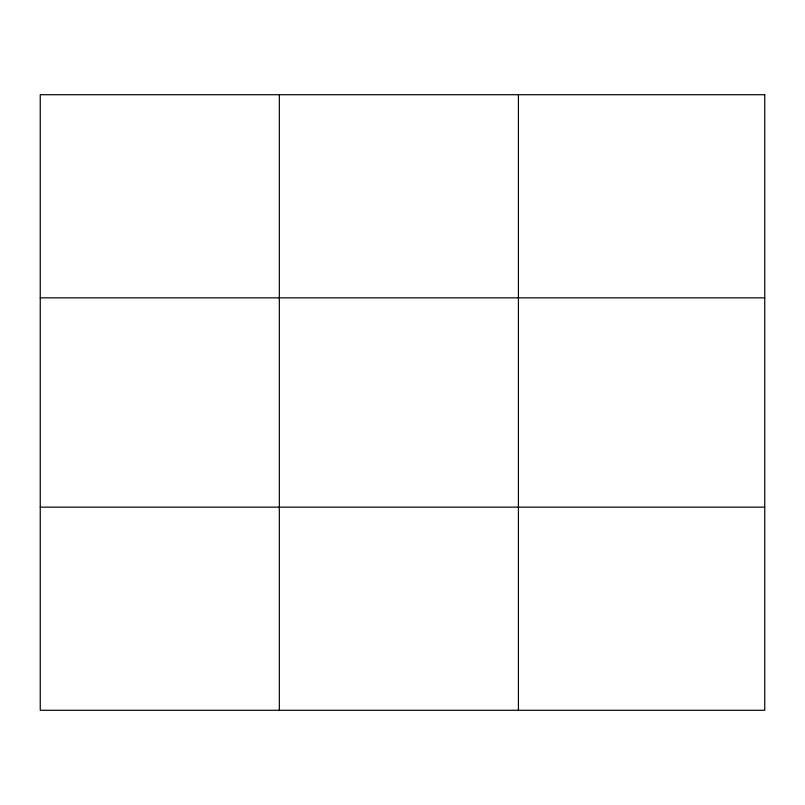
<?xml version="1.0" encoding="UTF-8"?>
<svg xmlns="http://www.w3.org/2000/svg" width="805" height="805" viewBox="0 0 805 805"><rect width="100%" height="100%" fill="white"/><g stroke="black" fill="none" stroke-linecap="round" stroke-linejoin="round"><path stroke-width="1.21" d="M279.335 94.718L279.335 710.282M518.42 94.718L518.42 710.282M40.25 297.85L764.75 297.85M40.25 507.15L764.75 507.15M764.75 94.718L764.75 710.282L40.25 710.282L40.25 94.718L764.75 94.718"/></g></svg>
